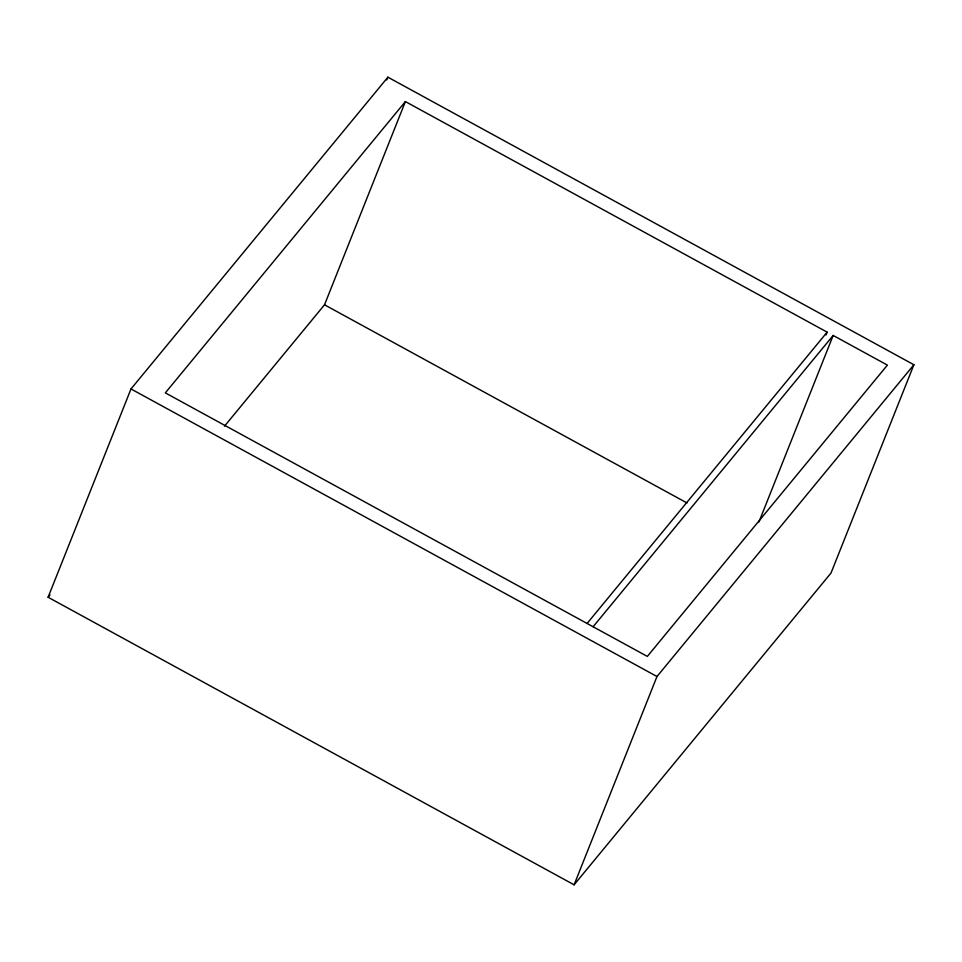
<?xml version="1.0" encoding="UTF-8"?>
<svg xmlns="http://www.w3.org/2000/svg" width="962" height="962" viewBox="0 0 962 962"><rect width="100%" height="100%" fill="white"/><g stroke="black" fill="none" stroke-linecap="round" stroke-linejoin="round"><path stroke-width="1.44" d="M48.1 597.246L130.988 388.949L387.902 77.188L913.9 364.754L831.012 573.051L574.098 884.812L48.1 597.246L50.012 594.925M386.796 79.966L387.902 77.188M224.495 426.178L324.519 304.798L405.387 101.575L827.152 332.155L826.033 334.944M574.098 884.812L656.986 676.514L913.9 364.754M758.946 521.969L833.176 335.449L887.397 365.103L647.342 656.409L165.332 392.881L405.387 101.575M587.085 623.46L827.152 332.155M593.109 626.755L833.176 335.449M324.519 304.798L686.964 502.946M130.988 388.949L656.986 676.514"/></g></svg>
